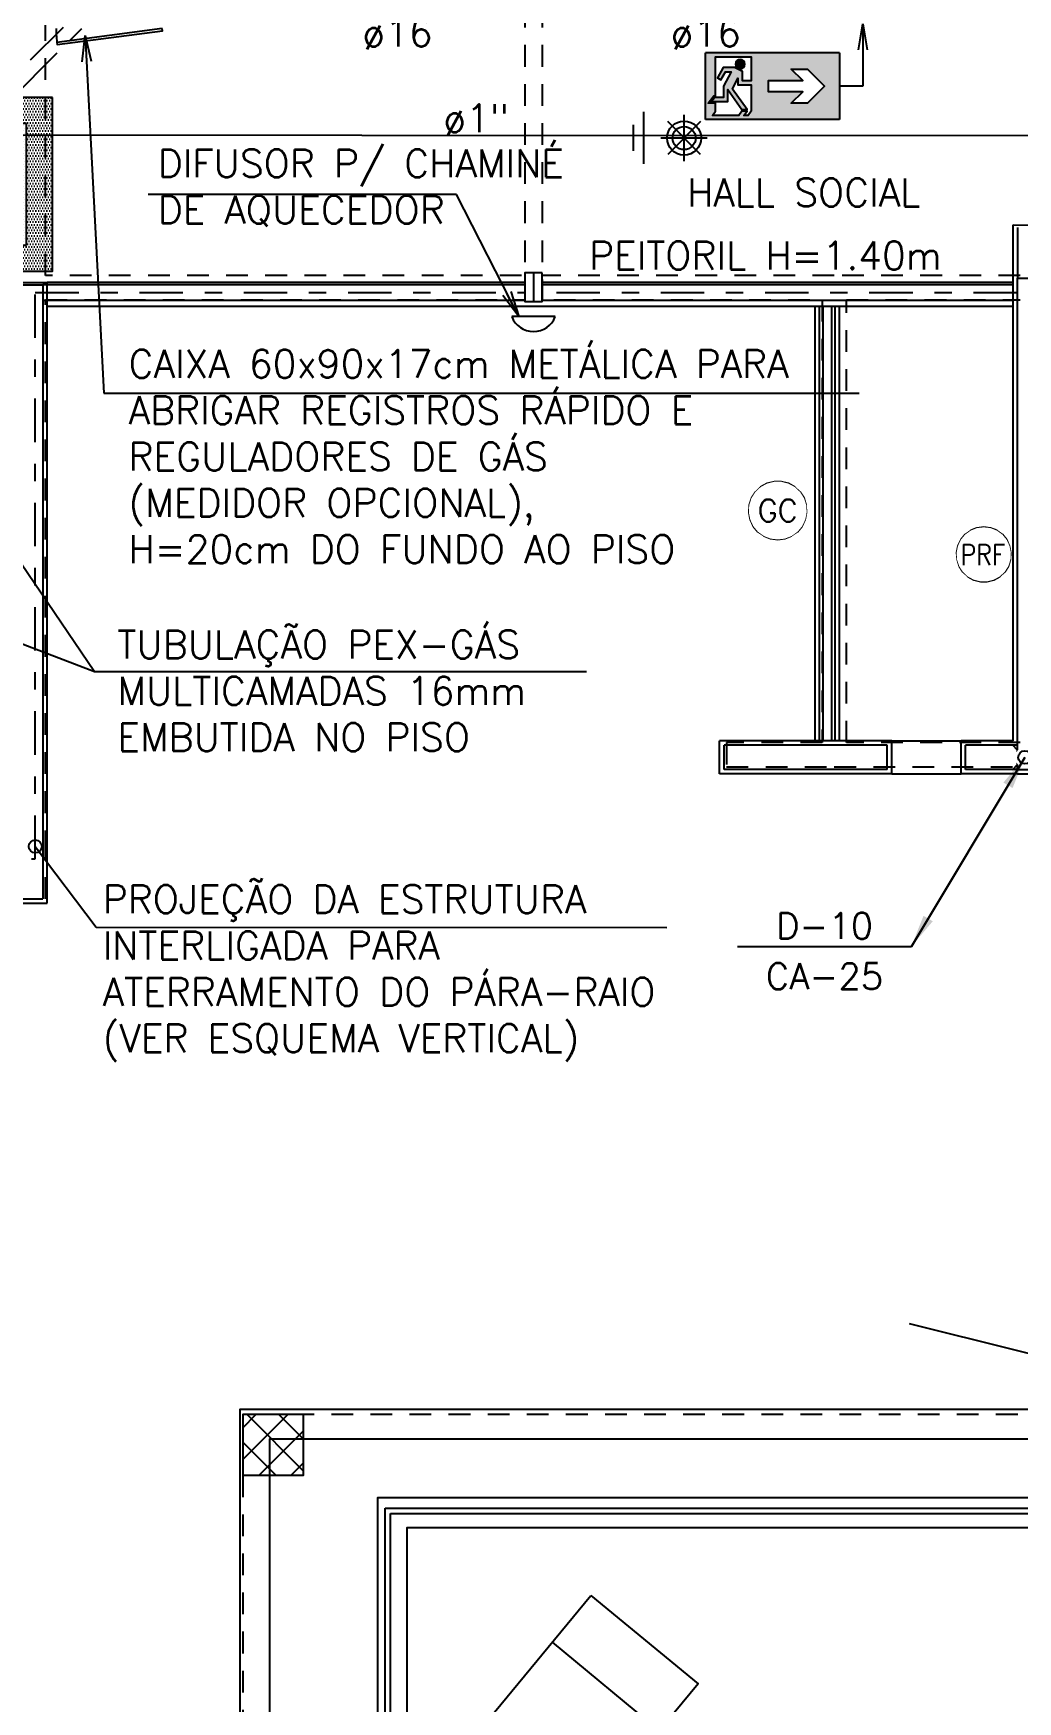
# Model space of a CAD drawing. Header units: millimetres. Extents: x 188.6 to 263.2, y 40.1 to 120.1.
# Drawn here: x 218.01 to 223.68, y 60.92 to 70.52 of the extents above; entities that cross this region are included whole.
import ezdxf
from ezdxf.enums import TextEntityAlignment as Align

# ---------------------------------------------------------------- set-up
doc = ezdxf.new("R2010")
doc.units = ezdxf.units.MM
doc.set_wipeout_variables(frame=1)
for name, pattern in [('ACAD_ISO14W100', [24, 12, -3, 0, -3, 0, -3, 0, -3]), ('CENTER2', [1.125, 0.75, -0.125, 0.125, -0.125]), ('DASHDOT2', [0.5, 0.25, -0.125, 0, -0.125]), ('HIDDEN2', [0.1875, 0.125, -0.0625])]:
    doc.linetypes.add(name, pattern=pattern)
for name, color, linetype in [('ARQ', 8, 'Continuous'), ('ARQ-TXT', 8, 'Continuous'), ('ESTR-PILARES', 11, 'Continuous'), ('ESTR-VIGAS', 11, 'HIDDEN2'), ('ESTRUTURA', 7, 'Continuous'), ('EX-AQ', 160, 'Continuous'), ('EXAUSTÃO-AQUECEDOR', 244, 'HIDDEN2'), ('EXTINTORES', 2, 'Continuous'), ('GAS-CX', 202, 'Continuous'), ('GAS-PONTO', 202, 'Continuous'), ('GAS-TEXTO', 7, 'Continuous'), ('GAS-TUBO-PISO', 6, 'CENTER2'), ('INC-CORRIMÃO', 7, 'Continuous'), ('INC-SINALIZAÇÃO', 88, 'Continuous'), ('INC-TEXTO', 7, 'Continuous'), ('NORMO-AF', 2, 'Continuous'), ('SAN-EIXOS', 8, 'DASHDOT2'), ('SPDA-COL', 7, 'Continuous'), ('SPDA-D', 164, 'Continuous'), ('SPDA-MALHA', 162, 'ACAD_ISO14W100'), ('SPDA-TXT', 7, 'Continuous'), ('SPK', 10, 'Continuous'), ('SPK-CONEXAO', 10, 'Continuous'), ('SPK-INTERNO', 244, 'Continuous'), ('SPK-TEXTO', 7, 'Continuous'), ('SPK-TUBO-TETO', 12, 'Continuous')]:
    doc.layers.add(name, color=color, linetype=linetype)
doc.styles.add('60-100', font='romans.shx', dxfattribs={"height": 0.16})
doc.styles.add('60-50', font='romans.shx', dxfattribs={"height": 0.08})
doc.styles.add('60-75', font='romans.shx', dxfattribs={"height": 0.12})
doc.styles.add('ROMANS', font='ROMANS.SHX', dxfattribs={"height": 0.15})
doc.dimstyles.new('BOLAS75', dxfattribs={"dimtxt": 0.12, "dimasz": 0.075, "dimexe": 0.18, "dimexo": 0.06, "dimgap": 0.08, "dimtad": 0, "dimzin": 4, "dimdsep": 46, "dimtxsty": '60-75', "dimblk": 'ORIGIN', "dimcen": 0.09, "dimse1": 1, "dimse2": 1, "dimclrd": 244, "dimclrt": 7, "dimadec": 0, "dimazin": 0, "dimtfac": 1.8, "dimtix": 1, "dimtmove": 2, "dimatfit": 3, "dimldrblk": 'ORIGIN', "dimfxl": 0.18, "dimtvp": 2, "dimtolj": 1, "dimtzin": 4, "dimarcsym": 0})
doc.dimstyles.new('IND75', dxfattribs={"dimtxt": 0.15, "dimasz": 0.1875, "dimexe": 0.15, "dimexo": 0, "dimgap": 0.1, "dimtad": 1, "dimzin": 10, "dimdsep": 46, "dimtxsty": '60-75', "dimcen": 0, "dimclrd": 256, "dimclre": 1, "dimclrt": 256, "dimadec": 0, "dimazin": 0, "dimtfac": 1, "dimtix": 1, "dimtmove": 2, "dimatfit": 3, "dimfxl": 0.15, "dimtolj": 1, "dimtzin": 6, "dimarcsym": 0})
doc.dimstyles.new('SETAS75', dxfattribs={"dimtxt": 0.16, "dimasz": 0.15, "dimexe": 0.15, "dimexo": 0, "dimgap": 0.1, "dimtad": 1, "dimzin": 10, "dimdsep": 46, "dimtxsty": '60-100', "dimblk1": 'OPEN', "dimblk2": 'OPEN', "dimsah": 1, "dimcen": 0, "dimclrd": 244, "dimclre": 244, "dimclrt": 7, "dimadec": 0, "dimazin": 0, "dimtfac": 1, "dimtix": 1, "dimtmove": 2, "dimatfit": 3, "dimldrblk": 'OPEN', "dimfxl": 0.15, "dimtolj": 1, "dimtzin": 6, "dimarcsym": 0})

# ---------------------------------------------------------------- blocks, each defined once
blk = doc.blocks.new('ESTR-TP-29.09.2016')
at = {"layer": 'ESTR-VIGAS'}
for p, q in [((16.6, 6.9252), (16.6, 6.9252)), ((16.6, 6.9252), (16.6, 6.9252)), ((16.74, 6.9252), (16.74, 6.9252)), ((16.74, 6.9252), (16.74, 6.9252)), ((16.05, 6.7852), (16.05, 6.7852)), ((16.05, 6.7852), (16.05, 6.7852)), ((12.13, 6.0252), (12.13, 6.0252)), ((12.13, 6.0252), (12.13, 6.0252))]:
    blk.add_line(p, q, dxfattribs=at)
for points in [[(12.13, 9.6152), (12.13, 11.0552)], [(16.67, 9.6152), (12.13, 9.6152)], [(17.74, 9.6152), (16.67, 9.6152)], [(12.13, 6.2952), (12.13, 9.4752)], [(12.13, 9.4752), (16.6, 9.4752)], [(16.6, 9.4752), (16.6, 6.9252)], [(16.74, 9.4752), (17.74, 9.4752)], [(16.74, 6.9252), (16.74, 9.4752)], [(16.6, 6.9252), (16.05, 6.9252)], [(16.05, 6.9252), (16.05, 6.7852)], [(17.74, 6.9252), (16.74, 6.9252)], [(16.05, 6.7852), (16.67, 6.7852)], [(16.67, 6.7852), (17.74, 6.7852)], [(12.13, 6.0252), (12.13, 6.2952)], [(11.99, 6.0252), (12.13, 6.0252)]]:
    blk.add_lwpolyline(points, dxfattribs=at)
blk = doc.blocks.new('indicação extintor')
h = blk.add_hatch()
h.set_pattern_fill('DOTS', color=50, scale=0.01)
h.paths.add_polyline_path([(0.5, 1), (-0.5, 1), (-0.5, 0), (0.5, 0)])
h.paths.add_polyline_path([(0.35, 0.85), (0.35, 0.15), (-0.35, 0.15), (-0.35, 0.85)], flags=16)
h = blk.add_hatch()
h.set_pattern_fill('DOTS', color=244, scale=0.01)
h.paths.add_polyline_path([(0.35, 0.85), (-0.35, 0.85), (-0.35, 0.15), (0.35, 0.15)])
at = {"color": 244}
for p, q in [((0.35, 0.85), (-0.35, 0.85)), ((-0.35, 0.85), (-0.35, 0.15)), ((0.35, 0.15), (0.35, 0.85)), ((-0.35, 0.15), (0.35, 0.15))]:
    blk.add_line(p, q, dxfattribs=at)
blk.add_lwpolyline([(-0.5, 0), (0.5, 0), (0.5, 1), (-0.5, 1)], close=True, dxfattribs=at)
blk = doc.blocks.new('SPK')
blk.add_wipeout([(-0.0692, 0.0692), (-0.0673, 0.0711), (-0.0673, 0.0711), (-0.0658, 0.0724), (-0.0658, 0.0724), (-0.0636, 0.0744), (-0.0636, 0.0744), (-0.0618, 0.0759), (-0.0618, 0.0759), (-0.0596, 0.0776), (-0.0596, 0.0776), (-0.0579, 0.0789), (-0.0579, 0.0789), (-0.0546, 0.0813), (-0.0546, 0.0813), (-0.0525, 0.0826), (-0.0507, 0.0837), (-0.0507, 0.0837), (-0.0481, 0.0852), (-0.0481, 0.0852), (-0.0453, 0.0868), (-0.0453, 0.0868), (-0.0431, 0.0879), (-0.0416, 0.0886), (-0.0399, 0.0894), (-0.0399, 0.0894), (-0.0364, 0.0908), (-0.0364, 0.0908), (-0.0341, 0.0917), (-0.0318, 0.0926), (-0.0302, 0.0931), (-0.0281, 0.0938), (-0.0266, 0.0942), (-0.0266, 0.0942), (-0.0244, 0.0948), (-0.0226, 0.0952), (-0.0226, 0.0952), (-0.0203, 0.0957), (-0.0203, 0.0957), (-0.0183, 0.0961), (-0.0183, 0.0961), (-0.0148, 0.0968), (-0.0148, 0.0968), (-0.0114, 0.0972), (-0.01, 0.0974), (-0.0083, 0.0975), (-0.0083, 0.0975), (-0.0058, 0.0977), (-0.0047, 0.0978), (-0.0047, 0.0978), (-0.0027, 0.0978), (-0.0027, 0.0978), (-0.001, 0.0979), (-0.001, 0.0979), (0, 0.0979), (0.0016, 0.0979), (0.0038, 0.0978), (0.0038, 0.0978), (0.0084, 0.0975), (0.0113, 0.0972), (0.0113, 0.0972), (0.0155, 0.0966), (0.0175, 0.0963), (0.0175, 0.0963), (0.0207, 0.0957), (0.0228, 0.0952), (0.0248, 0.0947), (0.0248, 0.0947), (0.0274, 0.094), (0.0274, 0.094), (0.0306, 0.093), (0.0324, 0.0924), (0.0324, 0.0924), (0.0354, 0.0912), (0.0373, 0.0905), (0.0373, 0.0905), (0.0398, 0.0894), (0.0422, 0.0883), (0.0422, 0.0883), (0.0451, 0.0869), (0.0469, 0.0859), (0.049, 0.0847), (0.0513, 0.0833), (0.053, 0.0823), (0.0549, 0.081), (0.0566, 0.0798), (0.0566, 0.0798), (0.0592, 0.078), (0.0615, 0.0762), (0.0659, 0.0724), (0.0669, 0.0714), (0.0669, 0.0714), (0.0692, 0.0692), (0.0692, 0.0692), (0.0692, 0.0692), (0.0692, 0.0692), (0.0717, 0.0667), (0.0717, 0.0667), (0.0739, 0.0642), (0.0739, 0.0642), (0.0753, 0.0626), (0.0753, 0.0626), (0.0765, 0.0611), (0.0765, 0.0611), (0.0785, 0.0585), (0.0785, 0.0585), (0.0805, 0.0556), (0.0805, 0.0556), (0.0805, 0.0556), (0.0826, 0.0526), (0.0826, 0.0526), (0.0841, 0.05), (0.0841, 0.05), (0.0855, 0.0476), (0.0865, 0.0458), (0.0865, 0.0458), (0.0877, 0.0434), (0.0877, 0.0434), (0.0877, 0.0434), (0.089, 0.0407), (0.089, 0.0407), (0.0901, 0.0382), (0.0901, 0.0382), (0.0915, 0.0348), (0.0915, 0.0348), (0.0927, 0.0315), (0.0932, 0.0298), (0.0938, 0.028), (0.0938, 0.028), (0.0938, 0.028), (0.0948, 0.0246), (0.0948, 0.0246), (0.0948, 0.0246), (0.0952, 0.0228), (0.0952, 0.0228), (0.0957, 0.0206), (0.0961, 0.0188), (0.0964, 0.0169), (0.0967, 0.0153), (0.0969, 0.0135), (0.0969, 0.0135), (0.0972, 0.0113), (0.0972, 0.0113), (0.0975, 0.0085), (0.0975, 0.0085), (0.0978, 0.005), (0.0978, 0.005), (0.0979, 0.0023), (0.0979, 0.0023), (0.0979, 0), (0.0979, 0), (0.0978, -0.0048), (0.0978, -0.0048), (0.0976, -0.0077), (0.0973, -0.0103), (0.0973, -0.0103), (0.0968, -0.0148), (0.0968, -0.0148), (0.0959, -0.0195), (0.0959, -0.0195), (0.0949, -0.0238), (0.0949, -0.0238), (0.094, -0.0272), (0.094, -0.0272), (0.093, -0.0305), (0.093, -0.0305), (0.0911, -0.0357), (0.0911, -0.0357), (0.0897, -0.0391), (0.0897, -0.0391), (0.088, -0.0429), (0.088, -0.0429), (0.0861, -0.0466), (0.0844, -0.0496), (0.082, -0.0534), (0.082, -0.0534), (0.0794, -0.0572), (0.0776, -0.0596), (0.0776, -0.0596), (0.074, -0.0641), (0.074, -0.0641), (0.074, -0.0641), (0.069, -0.069), (0.0692, -0.0692), (0.0675, -0.0709), (0.0675, -0.0709), (0.0664, -0.0719), (0.0651, -0.0731), (0.064, -0.0741), (0.0627, -0.0752), (0.061, -0.0766), (0.0597, -0.0776), (0.0584, -0.0785), (0.0564, -0.08), (0.0546, -0.0813), (0.053, -0.0823), (0.0515, -0.0833), (0.0488, -0.0849), (0.0465, -0.0862), (0.0443, -0.0873), (0.0415, -0.0887), (0.0389, -0.0898), (0.037, -0.0907), (0.0339, -0.0918), (0.0339, -0.0918), (0.0315, -0.0927), (0.0283, -0.0937), (0.0244, -0.0948), (0.0216, -0.0955), (0.019, -0.096), (0.0154, -0.0967), (0.0126, -0.0971), (0.0101, -0.0974), (0.0064, -0.0977), (0.0029, -0.0979), (0, -0.0979), (-0.0021, -0.0979), (-0.0084, -0.0975), (-0.0131, -0.097), (-0.0169, -0.0964), (-0.019, -0.096), (-0.0218, -0.0954), (-0.0218, -0.0954), (-0.0256, -0.0945), (-0.0275, -0.094), (-0.0305, -0.093), (-0.0342, -0.0917), (-0.0367, -0.0908), (-0.0398, -0.0894), (-0.044, -0.0874), (-0.0451, -0.0869), (-0.0481, -0.0853), (-0.0511, -0.0835), (-0.053, -0.0823), (-0.0553, -0.0808), (-0.059, -0.0781), (-0.0603, -0.0771), (-0.0619, -0.0759), (-0.064, -0.0741), (-0.0665, -0.0718), (-0.0676, -0.0708), (-0.0692, -0.0692), (-0.0718, -0.0665), (-0.0755, -0.0623), (-0.0755, -0.0623), (-0.0792, -0.0576), (-0.0792, -0.0576), (-0.0813, -0.0545), (-0.0813, -0.0545), (-0.0848, -0.0489), (-0.0865, -0.0458), (-0.0865, -0.0458), (-0.0865, -0.0458), (-0.0891, -0.0406), (-0.0891, -0.0406), (-0.0912, -0.0355), (-0.0912, -0.0355), (-0.093, -0.0306), (-0.093, -0.0306), (-0.0944, -0.0259), (-0.0953, -0.0222), (-0.0962, -0.0181), (-0.0967, -0.015), (-0.0972, -0.0118), (-0.0976, -0.007), (-0.0978, -0.0044), (-0.0979, 0), (-0.0978, 0.0032), (-0.0977, 0.0066), (-0.0977, 0.0066), (-0.0974, 0.01), (-0.0974, 0.01), (-0.0969, 0.0136), (-0.0965, 0.0165), (-0.096, 0.019), (-0.0954, 0.022), (-0.0947, 0.0246), (-0.094, 0.0273), (-0.0932, 0.03), (-0.0932, 0.03), (-0.0919, 0.0338), (-0.0919, 0.0338), (-0.0891, 0.0405), (-0.0878, 0.0433), (-0.0865, 0.0458), (-0.0842, 0.0499), (-0.0842, 0.0499), (-0.0842, 0.0499), (-0.0819, 0.0537), (-0.0819, 0.0537), (-0.0794, 0.0572), (-0.0794, 0.0572), (-0.0758, 0.062), (-0.0758, 0.062), (-0.0725, 0.0658), (-0.0691, 0.0691)]).dxf.layer = 'SPK'
at = {"layer": 'SPK'}
blk.add_circle((0, 0), 0.0979, dxfattribs=at)
at = {"layer": 'SPK-INTERNO'}
for p, q in [((0, 0.1332), (0, -0.1332)), ((-0.1332, 0), (0.1332, 0)), ((-0.0942, 0.0942), (0.0942, -0.0942)), ((-0.0942, -0.0942), (0.0942, 0.0942))]:
    blk.add_line(p, q, dxfattribs=at)
blk.add_circle((0, 0), 0.0666, dxfattribs=at)
blk = doc.blocks.new('RED')
for p, q in [((0, -0.2), (0, 0.2)), ((0.077, -0.1), (0.077, 0.1))]:
    blk.add_line(p, q)
blk = doc.blocks.new('INDU')
at = {"color": 7}
blk.add_line((-0.005, 0), (0.005, 0), dxfattribs=at)
at = {"style": 'ROMANS'}
for tag, p in [('TQ-01', (0, 0.001189)), ('100', (0, -0.001718))]:
    blk.add_attdef(tag, text='', height=0.0015, dxfattribs=at).set_placement(p, align=Align.MIDDLE)
blk = doc.blocks.new('cap')
blk.add_wipeout([(0, 0.075), (-0.004, 0.075), (-0.008, 0.075), (-0.011, 0.074), (-0.015, 0.073), (-0.019, 0.073), (-0.023, 0.071), (-0.027, 0.07), (-0.03, 0.069), (-0.034, 0.067), (-0.037, 0.065), (-0.041, 0.063), (-0.044, 0.061), (-0.047, 0.058), (-0.05, 0.056), (-0.053, 0.053), (-0.056, 0.05), (-0.058, 0.047), (-0.061, 0.044), (-0.063, 0.041), (-0.065, 0.038), (-0.067, 0.034), (-0.068, 0.031), (-0.07, 0.027), (-0.071, 0.023), (-0.072, 0.02), (-0.073, 0.016), (-0.074, 0.012), (-0.075, 0.008), (-0.075, 0.004), (-0.075, 0), (-0.075, -0.004), (-0.075, -0.008), (-0.074, -0.011), (-0.073, -0.015), (-0.073, -0.019), (-0.071, -0.023), (-0.07, -0.027), (-0.069, -0.03), (-0.067, -0.034), (-0.065, -0.037), (-0.063, -0.041), (-0.061, -0.044), (-0.058, -0.047), (-0.056, -0.05), (-0.053, -0.053), (-0.05, -0.056), (-0.047, -0.058), (-0.044, -0.061), (-0.041, -0.063), (-0.038, -0.065), (-0.034, -0.067), (-0.031, -0.068), (-0.027, -0.07), (-0.023, -0.071), (-0.02, -0.072), (-0.016, -0.073), (-0.012, -0.074), (-0.008, -0.075), (-0.004, -0.075), (0, -0.075), (0.004, -0.075), (0.008, -0.075), (0.011, -0.074), (0.015, -0.073), (0.019, -0.073), (0.023, -0.071), (0.027, -0.07), (0.03, -0.069), (0.034, -0.067), (0.037, -0.065), (0.041, -0.063), (0.044, -0.061), (0.047, -0.058), (0.05, -0.056), (0.053, -0.053), (0.056, -0.05), (0.058, -0.047), (0.061, -0.044), (0.063, -0.041), (0.065, -0.038), (0.067, -0.034), (0.068, -0.031), (0.07, -0.027), (0.071, -0.023), (0.072, -0.02), (0.073, -0.016), (0.074, -0.012), (0.075, -0.008), (0.075, -0.004), (0.075, 0), (0.075, 0.004), (0.075, 0.008), (0.074, 0.011), (0.073, 0.015), (0.073, 0.019), (0.071, 0.023), (0.07, 0.027), (0.069, 0.03), (0.067, 0.034), (0.065, 0.037), (0.063, 0.041), (0.061, 0.044), (0.058, 0.047), (0.056, 0.05), (0.053, 0.053), (0.05, 0.056), (0.047, 0.058), (0.044, 0.061), (0.041, 0.063), (0.038, 0.065), (0.034, 0.067), (0.031, 0.068), (0.027, 0.07), (0.023, 0.071), (0.02, 0.072), (0.016, 0.073), (0.012, 0.074), (0.008, 0.075), (0.004, 0.075)])
for p, q in [((-0.053, 0.053), (-0.095, 0.095)), ((0.053, 0.053), (0.095, 0.095)), ((-0.095, -0.095), (-0.053, -0.053)), ((0.095, -0.095), (0.053, -0.053))]:
    blk.add_line(p, q)
blk.add_circle((0, 0), 0.0504)
blk = doc.blocks.new('_OPEN')
at = {"color": 0, "linetype": 'ByBlock'}
for p, q in [((-1, 0.167), (0, 0)), ((0, 0), (-1, -0.167)), ((0, 0), (-1, 0))]:
    blk.add_line(p, q, dxfattribs=at)
blk = doc.blocks.new('*U102')
blk.add_wipeout([(-0.0146, 0.05), (-0.0146, -0.05), (0.15, -0.05), (0.15, 0.05)])
blk.add_lwpolyline([(-0.0146, 0.05), (-0.0146, -0.05), (0.15, -0.05), (0.15, 0.05)], close=True)
at = {"layer": 'SAN-EIXOS'}
blk.add_line((-0.0146, 0), (0.15, 0), dxfattribs=at)
blk = doc.blocks.new('CHAM2')
at = {"layer": 'EXAUSTÃO-AQUECEDOR'}
for p, q in [((-0.0503, 2.6887), (-0.0503, 0)), ((-0.0503, 2.6887), (0.0497, 2.6887)), ((0.0497, 2.6887), (0.0497, 0))]:
    blk.add_line(p, q, dxfattribs=at)
at = {"layer": 'EXAUSTÃO-AQUECEDOR', "linetype": 'Continuous'}
blk.add_line((0.125, 0), (-0.125, 0), dxfattribs=at)
at = {"layer": 'EXAUSTÃO-AQUECEDOR'}
blk.add_arc((-0.0003, 2.6887), 0.05, 0, 180, dxfattribs=at)
at = {"layer": 'EXAUSTÃO-AQUECEDOR', "linetype": 'Continuous'}
blk.add_arc((0, 0.0474), 0.1337, 200.77292, 339.22708, dxfattribs=at)
blk = doc.blocks.new('_Origin')
at = {"layer": 'NORMO-AF', "color": 0, "lineweight": -2}
blk.add_line((0, 0), (-1, 0), dxfattribs=at)
blk.add_circle((0, 0), 0.5, dxfattribs=at)
blk = doc.blocks.new('seta lat 1-100')
at = {"layer": 'INC-SINALIZAÇÃO'}
h = blk.add_hatch(color=119, dxfattribs=at)
h.dxf.hatch_style = 1
h.paths.add_polyline_path([(0, 0.1997), (-0.8, 0.1997), (-0.8, -0.1997), (0, -0.1997)])
h.paths.add_polyline_path([(-0.6091, 0.1021), (-0.5127, 0.1021), (-0.5808, 0.034), (-0.3767, 0.034), (-0.3767, -0.0341), (-0.5808, -0.0341), (-0.5127, -0.1022), (-0.6091, -0.1022), (-0.7112, 0)], flags=16)
h.paths.add_polyline_path([(-0.2721, 0.1757), (-0.0599, 0.1757), (-0.0599, -0.0584), (-0.0502, -0.0584), (-0.0154, -0.1022), (-0.0599, -0.1022), (-0.0599, -0.1499), (-0.0416, -0.1757), (-0.1992, -0.1757), (-0.2176, -0.1499), (-0.2478, -0.1499), (-0.2295, -0.1757), (-0.2538, -0.1757), (-0.2721, -0.1499), (-0.2721, 0.0082), (-0.1922, 0.0082), (-0.1922, 0.0475), (-0.1608, -0.0179), (-0.2478, -0.1403), (-0.2176, -0.1403), (-0.1322, -0.0203), (-0.1322, -0.0926), (-0.0353, -0.0926), (-0.0548, -0.068), (-0.1068, -0.068), (-0.1068, -0.0002), (-0.1522, 0.0852), (-0.1191, 0.0852), (-0.0914, 0.0367), (-0.0714, 0.049), (-0.1053, 0.1106), (-0.1722, 0.1106), (-0.2206, 0.0882), (-0.2206, 0.0313), (-0.2721, 0.0313)], flags=16)
h.paths.add_polyline_path([(-0.1788, 0.1312, -1), (-0.2358, 0.1312, -1)], flags=0)
h = blk.add_hatch(color=119, dxfattribs=at)
h.dxf.hatch_style = 1
h.paths.add_polyline_path([(-0.1788, 0.1312, 1), (-0.2358, 0.1312, 1)])
at = {"layer": 'INC-SINALIZAÇÃO', "color": 119}
for p, q in [((-0.8, 0.1997), (0, 0.1997)), ((-0.8, 0.1997), (-0.8, -0.1997)), ((0, -0.1997), (0, 0.1997)), ((-0.8, -0.1997), (0, -0.1997))]:
    blk.add_line(p, q, dxfattribs=at)
for points in [[(-0.5127, 0.1021), (-0.6091, 0.1021), (-0.7112, 0), (-0.6091, -0.1022), (-0.5127, -0.1022), (-0.5808, -0.0341), (-0.3767, -0.0341), (-0.3767, 0.034), (-0.5808, 0.034)], [(-0.3767, 0.034), (-0.5808, 0.034), (-0.5127, 0.1021), (-0.6091, 0.1021), (-0.7112, 0), (-0.6091, -0.1022), (-0.5127, -0.1022), (-0.5808, -0.0341), (-0.3767, -0.0341)], [(-0.1608, -0.0179), (-0.1922, 0.0475), (-0.1922, 0.0082), (-0.2721, 0.0082), (-0.2721, -0.1499), (-0.2538, -0.1757), (-0.2295, -0.1757), (-0.2478, -0.1499), (-0.2176, -0.1499), (-0.1992, -0.1757), (-0.0416, -0.1757), (-0.0599, -0.1499), (-0.0599, -0.1022), (-0.0154, -0.1022), (-0.0502, -0.0584), (-0.0599, -0.0584), (-0.0599, 0.1757), (-0.2721, 0.1757), (-0.2721, 0.0313), (-0.2206, 0.0313), (-0.2206, 0.0882), (-0.1722, 0.1106), (-0.1053, 0.1106), (-0.0714, 0.049), (-0.0914, 0.0367), (-0.1191, 0.0852), (-0.1522, 0.0852), (-0.1068, -0.0002), (-0.1068, -0.068), (-0.0548, -0.068), (-0.0353, -0.0926), (-0.1322, -0.0926), (-0.1322, -0.0203), (-0.2176, -0.1403), (-0.2478, -0.1403)], [(-0.0353, -0.0926), (-0.1322, -0.0926), (-0.1322, -0.0203), (-0.2176, -0.1403), (-0.2478, -0.1403), (-0.1608, -0.0179), (-0.1922, 0.0475), (-0.1922, 0.0082), (-0.2721, 0.0082), (-0.2721, -0.1499), (-0.2538, -0.1757), (-0.2295, -0.1757), (-0.2478, -0.1499), (-0.2176, -0.1499), (-0.1992, -0.1757), (-0.0416, -0.1757), (-0.0599, -0.1499), (-0.0599, -0.1022), (-0.0154, -0.1022), (-0.0502, -0.0584), (-0.0599, -0.0584), (-0.0599, 0.1757), (-0.2721, 0.1757), (-0.2721, 0.0313), (-0.2206, 0.0313), (-0.2206, 0.0882), (-0.1722, 0.1106), (-0.1053, 0.1106), (-0.0714, 0.049), (-0.0914, 0.0367), (-0.1191, 0.0852), (-0.1522, 0.0852), (-0.1068, -0.0002), (-0.1068, -0.068), (-0.0548, -0.068)]]:
    blk.add_lwpolyline(points, close=True, dxfattribs=at)
blk.add_lwpolyline([(-0.2358, 0.1312, -1), (-0.1788, 0.1312, -1)], format="xyb", close=True, dxfattribs=at)
blk.add_circle((-0.2073, 0.1312), 0.0285, dxfattribs=at)
blk = doc.blocks.new('INC-OBJETO')
at = {"color": 0}
blk.add_lwpolyline([(0, 0.00208), (-0.00052, 0.00202), (-0.001, 0.00183), (-0.00143, 0.00152), (-0.00176, 0.00112), (-0.00198, 0.00064), (-0.00208, 0.00013), (-0.00205, -0.00039), (-0.00189, -0.00089), (-0.00161, -0.00133), (-0.00123, -0.00169), (-0.00077, -0.00194), (-0.00026, -0.00207), (0.00026, -0.00207), (0.00077, -0.00194), (0.00123, -0.00169), (0.00161, -0.00133), (0.00189, -0.00089), (0.00205, -0.00039), (0.00208, 0.00013), (0.00198, 0.00064), (0.00176, 0.00112), (0.00143, 0.00152), (0.001, 0.00183), (0.00052, 0.00202)], close=True, dxfattribs=at)
blk.add_wipeout([(0, 0.00208), (-0.00052, 0.00202), (-0.001, 0.00183), (-0.00143, 0.00152), (-0.00176, 0.00112), (-0.00198, 0.00064), (-0.00208, 0.00013), (-0.00205, -0.00039), (-0.00189, -0.00089), (-0.00161, -0.00133), (-0.00123, -0.00169), (-0.00077, -0.00194), (-0.00026, -0.00207), (0.00026, -0.00207), (0.00077, -0.00194), (0.00123, -0.00169), (0.00161, -0.00133), (0.00189, -0.00089), (0.00205, -0.00039), (0.00208, 0.00013), (0.00198, 0.00064), (0.00176, 0.00112), (0.00143, 0.00152), (0.001, 0.00183), (0.00052, 0.00202)], dxfattribs=at)
at = {"color": 0, "style": 'ROMANS', "width": 1.285725}
blk.add_attdef('OBJETO', text='', height=0.0016, dxfattribs=at).set_placement((-0.00179, -0.00083), (0.00164, -0.00083), align=Align.FIT)
blk = doc.blocks.new('ESTR-1TP-29.09.2016')
at = {"layer": 'ESTR-PILARES'}
for p, q in [((15.8974, 24.6354), (16.1573, 24.8952)), ((15.8974, 24.8192), (15.9734, 24.8952)), ((15.9218, 24.8952), (16.2474, 24.5696)), ((16.1057, 24.8952), (16.2474, 24.7534)), ((15.9911, 24.5452), (16.2474, 24.8015)), ((15.8974, 24.7357), (16.088, 24.5452)), ((16.0724, 24.7202), (16.0724, 24.7202)), ((16.175, 24.5452), (16.2474, 24.6177)), ((15.8974, 24.5519), (15.9041, 24.5452))]:
    blk.add_line(p, q, dxfattribs=at)
blk.add_lwpolyline([(15.8974, 24.5452), (16.2474, 24.5452), (16.2474, 24.8952), (15.8974, 24.8952), (15.8974, 24.5452)], dxfattribs=at)
at = {"layer": 'ESTR-VIGAS'}
for points in [[(25.9824, 24.8952), (16.2474, 24.8952)], [(16.2474, 24.7552), (16.9124, 24.7552)], [(16.9124, 24.7552), (25.1824, 24.7552)], [(15.8974, 24.5452), (15.8974, 19.8602)]]:
    blk.add_lwpolyline(points, dxfattribs=at)
blk = doc.blocks.new('arq-3pav')
at = {"layer": 'ARQ'}
blk.add_line((15.9908, 21.0039), (16.6073, 20.494), dxfattribs=at)
for points in [[(21.7724, 22.8379), (19.9101, 22.3723), (18.0477, 22.8379)], [(13.1003, 17.315), (14.195, 17.315), (14.195, 22.345), (34.3953, 22.345), (34.3953, 17.4147), (35.3802, 17.4147)], [(14.365, 18.495), (14.365, 22.175), (34.2253, 22.175), (34.2253, 18.495), (33.6254, 18.495), (33.6254, 21.835), (24.4892, 21.835)], [(24.1292, 21.835), (14.9854, 21.835), (14.9854, 18.495), (14.365, 18.495)], [(15.1554, 18.495), (15.1554, 21.665), (24.1292, 21.665)]]:
    blk.add_lwpolyline(points, dxfattribs=at)
blk.add_lwpolyline([(16.2139, 21.2736), (16.8304, 20.7638), (16.0656, 19.839), (15.4491, 20.3488)], close=True, dxfattribs=at)
at = {"layer": 'ESTRUTURA'}
blk.add_blockref('ESTR-1TP-29.09.2016', (-1.6874, -2.5802), dxfattribs=at)

msp = doc.modelspace()

# ---------------------------------------------------------------- linework, layer by layer
at = {"layer": 'ARQ'}
for p, q in [((223.6532, 66.4496), (223.6532, 69.4198)), ((223.6532, 66.4496), (223.6532, 69.4198)), ((223.6532, 69.4198), (224.0379, 69.4196)), ((223.6532, 69.4198), (224.0379, 69.4196)), ((223.6778, 69.4047), (223.6778, 69.1146)), ((223.6778, 69.4047), (223.6778, 69.1146)), ((214.3682, 69.0745), (218.0682, 69.0745)), ((214.3682, 69.0745), (218.0682, 69.0745)), ((215.8835, 69.0896), (218.0932, 69.0896)), ((216.0328, 69.0896), (218.0932, 69.0896)), ((218.0682, 69.0745), (218.0681, 65.5398)), ((218.0682, 69.0745), (218.0681, 65.5398)), ((223.6532, 69.0745), (218.0682, 69.0745)), ((223.6532, 69.0745), (218.0682, 69.0745)), ((218.0932, 66.7396), (218.0932, 69.0896)), ((223.6532, 69.0896), (218.0932, 69.0896)), ((218.0932, 66.7396), (218.0932, 69.0896)), ((223.6532, 69.0896), (218.0932, 69.0896)), ((223.6778, 66.2846), (223.6778, 69.1146)), ((223.6778, 66.2846), (223.6778, 69.1146)), ((223.6778, 69.1146), (229.6261, 69.1146)), ((223.6778, 69.1146), (229.6261, 69.1146)), ((223.6532, 68.9845), (218.0682, 68.9845)), ((223.6532, 68.9845), (218.0682, 68.9845)), ((223.6532, 68.9496), (218.0932, 68.9496)), ((223.6532, 68.9496), (218.0932, 68.9496)), ((222.5132, 66.4496), (222.5132, 68.9496)), ((222.5132, 66.4496), (222.5132, 68.9496)), ((222.5382, 66.4496), (222.5382, 68.9496)), ((222.5382, 66.4496), (222.5382, 68.9496)), ((222.5588, 66.4496), (222.5588, 68.9496)), ((222.5588, 66.4496), (222.5588, 68.9496)), ((222.6088, 66.4496), (222.6088, 68.9496)), ((222.6088, 66.4496), (222.6088, 68.9496)), ((222.6282, 66.4496), (222.6282, 68.9496)), ((222.6282, 66.4496), (222.6282, 68.9496)), ((222.6532, 66.4496), (222.6532, 68.9496)), ((222.6532, 66.4496), (222.6532, 68.9496)), ((218.0931, 65.5148), (218.0932, 66.7395)), ((218.0931, 65.5148), (218.0932, 66.7395)), ((221.9632, 66.2596), (221.9632, 66.4496)), ((222.9532, 66.4496), (221.9632, 66.4496)), ((221.9632, 66.2596), (221.9632, 66.4496)), ((222.9532, 66.4496), (221.9632, 66.4496)), ((222.9282, 66.4246), (221.9882, 66.4246)), ((221.9882, 66.2846), (221.9882, 66.4246)), ((222.9282, 66.4246), (221.9882, 66.4246)), ((221.9882, 66.2846), (221.9882, 66.4246)), ((222.9282, 66.2846), (222.9282, 66.4246)), ((222.9282, 66.2846), (222.9282, 66.4246)), ((222.9532, 66.2596), (222.9532, 66.4496)), ((222.9532, 66.4496), (223.3532, 66.4496)), ((222.9532, 66.2596), (222.9532, 66.4496)), ((222.9532, 66.4496), (223.3532, 66.4496)), ((223.6532, 66.4496), (223.3532, 66.4496)), ((223.3532, 66.2596), (223.3532, 66.4496)), ((223.6532, 66.4496), (223.3532, 66.4496)), ((223.3532, 66.2596), (223.3532, 66.4496)), ((223.6778, 66.4246), (223.3782, 66.4246)), ((223.3782, 66.2846), (223.3782, 66.4246)), ((223.6778, 66.4246), (223.3782, 66.4246)), ((223.3782, 66.2846), (223.3782, 66.4246)), ((222.9282, 66.2846), (221.9882, 66.2846)), ((222.9282, 66.2846), (221.9882, 66.2846)), ((223.6782, 66.2846), (223.3782, 66.2846)), ((223.6782, 66.2846), (223.3782, 66.2846)), ((223.6782, 66.2846), (227.7484, 66.2846)), ((223.6782, 66.2846), (227.7484, 66.2846)), ((222.9532, 66.2596), (221.9632, 66.2596)), ((222.9532, 66.2596), (221.9632, 66.2596)), ((222.9532, 66.2596), (223.3532, 66.2596)), ((222.9532, 66.2596), (223.3532, 66.2596)), ((223.6782, 66.2596), (223.3532, 66.2596)), ((223.6782, 66.2596), (223.3532, 66.2596)), ((223.6782, 66.2596), (227.7734, 66.2596)), ((223.6782, 66.2596), (227.7734, 66.2596)), ((217.9532, 65.5148), (218.0931, 65.5148)), ((217.9532, 65.5148), (218.0931, 65.5148)), ((217.9782, 65.5398), (218.0681, 65.5398)), ((217.9782, 65.5398), (218.0681, 65.5398))]:
    msp.add_line(p, q, dxfattribs=at)
at = {"layer": 'GAS-CX'}
msp.add_lwpolyline([(218.7541, 70.5502), (218.1475, 70.4708), (218.1499, 70.4591), (218.7565, 70.5384)], close=True, dxfattribs=at)
msp.add_arc((218.8652, 70.5502), 0.7211, 180, 187.25987, dxfattribs=at)
at = {"layer": 'GAS-TUBO-PISO'}
msp.add_line((218.1841, 70.5576), (217.9945, 70.3679), dxfattribs=at)
at = {"layer": 'GAS-TUBO-PISO', "ltscale": 0.5}
msp.add_lwpolyline([(217.8272, 69.971), (217.8272, 70.0036, -0.198909), (217.8858, 70.145), (218.2984, 70.5576)], format="xyb", dxfattribs=at)
at = {"layer": 'SPDA-MALHA', "linetype": 'DASHDOT2'}
for p, q in [((218.0243, 65.7703), (218.0243, 69.0303)), ((218.0243, 69.0303), (223.734, 69.0303)), ((216.2029, 65.7703), (218.0243, 65.7703))]:
    msp.add_line(p, q, dxfattribs=at)

# ---------------------------------------------------------------- block references
msp.add_blockref('arq-3pav', (205.0084, 40.2568))
at = {"layer": 'EXTINTORES', "linetype": 'DASHDOT2', "rotation": 180}
msp.add_blockref('indicação extintor', (217.6233, 70.1545), dxfattribs=at)
at = {"layer": 'SPDA-COL'}
ref = msp.add_blockref('INDU', (222.5666, 65.2663), dxfattribs=dict(at, xscale=100, yscale=100, zscale=100))
ref.add_attrib('100', 'CA-25', dxfattribs={"layer": '0', "height": 0.15, "style": 'ROMANS'}).set_placement((222.5666, 65.0946, 0.9), align=Align.MIDDLE)
ref.add_attrib('TQ-01', 'D-10', dxfattribs={"layer": '0', "height": 0.15, "style": 'ROMANS'}).set_placement((222.5666, 65.3852, 0.9), align=Align.MIDDLE)
at = {"layer": 'SPK-CONEXAO', "xscale": 0.75, "yscale": 0.75, "zscale": 0.75, "rotation": 180}
msp.add_blockref('RED', (221.5239, 69.9219), dxfattribs=at)

# ---------------------------------------------------------------- texts
at = {"layer": 'ARQ-TXT', "style": '60-75'}
msp.add_text('HALL SOCIAL', height=0.16, dxfattribs=at).set_placement((221.7749, 69.5267))
at = {"layer": 'EX-AQ', "color": 7, "insert": (218.728, 69.8542), "char_height": 0.16, "width": 2.321374, "attachment_point": 1, "style": '60-50'}
msp.add_mtext('DIFUSOR P/ CHAMINÉ\\PDE AQUECEDOR', dxfattribs=at)
at = {"layer": 'GAS-TEXTO', "style": '60-75'}
for p in [(219.9066, 70.4467), (221.681, 70.4467)]:
    msp.add_text('ø16', height=0.16, dxfattribs=at).set_placement(p)
at = {"layer": 'GAS-TEXTO', "insert": (218.4964, 67.0845), "char_height": 0.16, "width": 3.014298, "attachment_point": 1, "style": '60-75'}
msp.add_mtext('TUBULAÇÃO PEX-GÁS MULTICAMADAS 16mm EMBUTIDA NO PISO ', dxfattribs=at)
at = {"layer": 'INC-TEXTO', "style": '60-50'}
msp.add_text('PEITORIL H=1.40m', height=0.16, dxfattribs=at).set_placement((221.2109, 69.164))
at = {"layer": 'SPDA-TXT', "insert": (218.4121, 65.6184), "char_height": 0.16, "width": 3.9833, "attachment_point": 1, "style": '60-50'}
msp.add_mtext('PROJEÇÃO DA ESTRUTURA INTERLIGADA PARA\\PATERRAMENTO DO PÁRA-RAIO\\P(VER ESQUEMA VERTICAL)', dxfattribs=at)
at = {"layer": 'SPK-TEXTO', "style": '60-75'}
msp.add_text('ø1"', height=0.16, dxfattribs=at).set_placement((220.3729, 69.9545))

# ---------------------------------------------------------------- leaders
at = {"layer": 'GAS-TEXTO'}
for points in [[(217.8271, 67.6425), (218.3653, 66.8491), (221.1964, 66.8491)], [(217.4108, 67.2158), (218.3653, 66.8491)]]:
    msp.add_leader(points, dimstyle='BOLAS75', dxfattribs=at)
at = {"layer": 'INC-TEXTO'}
msp.add_leader([(222.7877, 70.5781), (222.7877, 70.2192), (222.6522, 70.2192)], dimstyle='SETAS75', override={"dimtxsty": '60-75'}, dxfattribs=at)
at = {"layer": 'SPDA-TXT'}
msp.add_leader([(218.0243, 65.8422), (218.3744, 65.3765), (221.6593, 65.3751)], dimstyle='BOLAS75', override={"dimgap": 0.04}, dxfattribs=at)

# ---------------------------------------------------------------- next in the draw order: linework, layer by layer
at = {"layer": 'INC-CORRIMÃO'}
for p, q in [((220.0387, 58.7466), (220.0387, 62.0318)), ((220.0387, 62.0318), (229.1037, 62.0318)), ((220.0687, 58.7466), (220.0687, 62.0018)), ((220.0687, 62.0018), (229.1037, 62.0018))]:
    msp.add_line(p, q, dxfattribs=at)

# ---------------------------------------------------------------- next in the draw order: block references
at = {"layer": 'ESTRUTURA'}
for name, p in [('ESTR-TP-29.09.2016', (205.9531, 59.5144)), ('ESTR-1TP-29.09.2016', (203.3211, 37.6766))]:
    msp.add_blockref(name, p, dxfattribs=at)

# ---------------------------------------------------------------- next in the draw order: block references
at = {"layer": 'INC-TEXTO'}
ref = msp.add_blockref('INC-OBJETO', (222.2975, 67.7758), dxfattribs=dict(at, xscale=80, yscale=80, zscale=80, rotation=180))
ref.add_attrib('OBJETO', 'GC', dxfattribs={"layer": '0', "height": 0.128, "style": 'ROMANS'}).set_placement((222.2975, 67.7758), align=Align.MIDDLE_CENTER)
ref = msp.add_blockref('INC-OBJETO', (223.4832, 67.5233), dxfattribs=dict(at, xscale=75, yscale=75, zscale=75))
ref.add_attrib('OBJETO', 'PRF', dxfattribs={"layer": '0', "height": 0.12, "style": 'ROMANS', "width": 0.762718}).set_placement((223.3492, 67.461), (223.6064, 67.461), align=Align.FIT)
at = {"layer": 'SPDA-D', "xscale": 0.75, "yscale": 0.75, "zscale": 0.75}
msp.add_blockref('cap', (223.7192, 66.3551), dxfattribs=at)
at = {"layer": 'SPK', "rotation": 180}
msp.add_blockref('SPK', (221.7583, 69.9204), dxfattribs=at)

# ---------------------------------------------------------------- next in the draw order: linework, layer by layer
at = {"layer": 'SPK-TUBO-TETO'}
msp.add_lwpolyline([(250.8833, 69.9219), (215.4762, 69.9378)], dxfattribs=at)

# ---------------------------------------------------------------- next in the draw order: block references
at = {"layer": 'INC-SINALIZAÇÃO', "color": 7, "true_color": 0xfafafa, "xscale": -0.9627132045850648, "yscale": 0.9627132045850648, "zscale": 0.9627132045850648}
msp.add_blockref('seta lat 1-100', (221.882, 70.2192), dxfattribs=at)

# ---------------------------------------------------------------- next in the draw order: texts
at = {"layer": 'GAS-TEXTO', "insert": (218.5607, 68.7006), "char_height": 0.16, "width": 4.21546, "attachment_point": 1, "style": '60-50'}
msp.add_mtext('CAIXA 60x90x17cm METÁLICA PARA ABRIGAR REGISTROS RÁPIDO E REGULADORES DE GÁS \\P(MEDIDOR OPCIONAL), \\PH=20cm DO FUNDO AO PISO', dxfattribs=at)

# ---------------------------------------------------------------- next in the draw order: leaders
at = {"layer": 'GAS-TEXTO'}
msp.add_leader([(218.3121, 70.5105), (218.4185, 68.4512), (222.7667, 68.4512)], dimstyle='SETAS75', dxfattribs=at)
at = {"layer": 'SPDA-COL'}
for points in [[(223.0666, 65.2663), (223.7192, 66.3551)], [(223.7192, 66.3551), (223.0666, 65.2663)]]:
    msp.add_leader(points, dimstyle='IND75', dxfattribs=at)

# ---------------------------------------------------------------- next in the draw order: block references
at = {"layer": 'GAS-PONTO', "rotation": 270}
msp.add_blockref('*U102', (220.8915, 69.1296), dxfattribs=at)

# ---------------------------------------------------------------- next in the draw order: block references
at = {"layer": 'EXAUSTÃO-AQUECEDOR', "linetype": 'Continuous'}
msp.add_blockref('CHAM2', (220.8919, 68.8923), dxfattribs=at)

# ---------------------------------------------------------------- next in the draw order: leaders
at = {"layer": 'GAS-TEXTO'}
msp.add_leader([(220.8064, 68.8923), (220.448, 69.5945), (218.6737, 69.5945)], dimstyle='SETAS75', dxfattribs=at)

doc.saveas('drawing.dxf')
